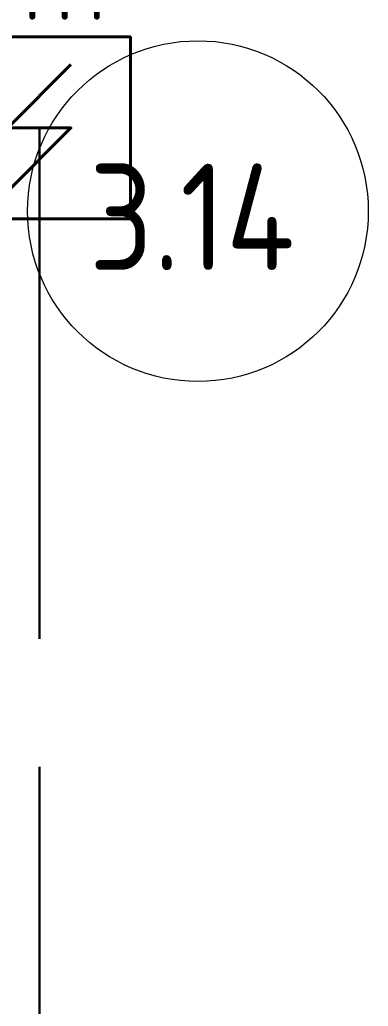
# Model space of a CAD drawing. Header units: millimetres. Extents: x -174154 to -170572, y -111302 to -109817.
# Drawn here: x -171624.46 to -171616.27, y -110828.45 to -110805.28 of the extents above; entities that cross this region are included whole.
import ezdxf

# ---------------------------------------------------------------- set-up
doc = ezdxf.new("R2010")
doc.units = ezdxf.units.MM
doc.set_wipeout_variables(frame=1)
doc.linetypes.add('ACAD_ISO02W100', pattern=[15, 12, -3])
for name, color, linetype, lineweight in [('!Подложка', 252, 'ACAD_ISO02W100', 25), ('Кабель ПС', 20, 'ACAD_ISO02W100', 30), ('Марки помещений', 7, 'Continuous', 18), ('ПС', 1, 'Continuous', 50)]:
    doc.layers.add(name, color=color, linetype=linetype, lineweight=lineweight)
doc.styles.add('GOST Common', font='GOST Common.ttf', dxfattribs={"width": 0.9, "height": 250})
doc.styles.get("Standard").update_dxf_attribs({"font": 'GOST_A.TTF'})

# ---------------------------------------------------------------- blocks, each defined once
blk = doc.blocks.new('*U11')
at = {"layer": 'ПС', "ltscale": 300, "insert": (138.9, 388.4), "char_height": 120, "width": 281.478, "attachment_point": 5, "bg_fill": 3, "box_fill_scale": 1, "bg_fill_color": 256, "bg_fill_transparency": 0}
blk.add_mtext('BTH', dxfattribs=at)
blk.add_wipeout([(0, 300), (300, 300), (300, 0), (0, 0)]).dxf.layer = 'ПС'
at = {"layer": 'ПС', "color": 1, "lineweight": 40}
blk.add_lwpolyline([(0, 300), (300, 300), (300, 0), (0, 0)], close=True, dxfattribs=at)
at = {"layer": 'ПС', "lineweight": 40, "ltscale": 100}
blk.add_lwpolyline([(202.1, 254.3), (97.9, 150), (202.1, 150), (97.9, 45.7)], dxfattribs=at)
blk = doc.blocks.new('ADSK_Марка_Помещение_2_ГОСТ21-501-2011 - Имя и Категория-86712-В_АР_ПЭ_03 Этаж')
at = {"layer": 'Марки помещений'}
blk.add_circle((0, 0), 4, dxfattribs=at)
blk = doc.blocks.new('A$C7b4e20c5')
at = {"layer": 'Марки помещений', "color": 251, "lineweight": 20, "true_color": 0x636466, "xscale": 99.99999999999993, "yscale": 99.99999999999993, "zscale": 99.99999999999993}
blk.add_blockref('ADSK_Марка_Помещение_2_ГОСТ21-501-2011 - Имя и Категория-86712-В_АР_ПЭ_03 Этаж', (13189.4, 12713.4), dxfattribs=at)
at = {"layer": 'Марки помещений', "color": 251, "lineweight": 20, "true_color": 0x636466, "insert": (12933.6, 12824.8), "char_height": 250, "width": 627.721, "attachment_point": 1, "style": 'GOST Common'}
blk.add_mtext('3.14', dxfattribs=at)

msp = doc.modelspace()

# ---------------------------------------------------------------- block references
at = {"layer": 'ПС', "color": 0, "xscale": 0.01424277820484836, "yscale": 0.01424277820484836, "zscale": 0.01424277820484836}
msp.add_blockref('*U11', (-171626.132, -110809.959), dxfattribs=at)

# ---------------------------------------------------------------- next in the draw order: linework, layer by layer
at = {"layer": 'Кабель ПС'}
msp.add_lwpolyline([(-171623.995, -110807.823), (-171623.995, -110836.051)], dxfattribs=at)

# ---------------------------------------------------------------- next in the draw order: block references
at = {"layer": '!Подложка', "ltscale": 20, "xscale": 0.01, "yscale": 0.01, "zscale": 0.01}
msp.add_blockref('A$C7b4e20c5', (-171752.166, -110936.912), dxfattribs=at)

doc.saveas('drawing.dxf')
